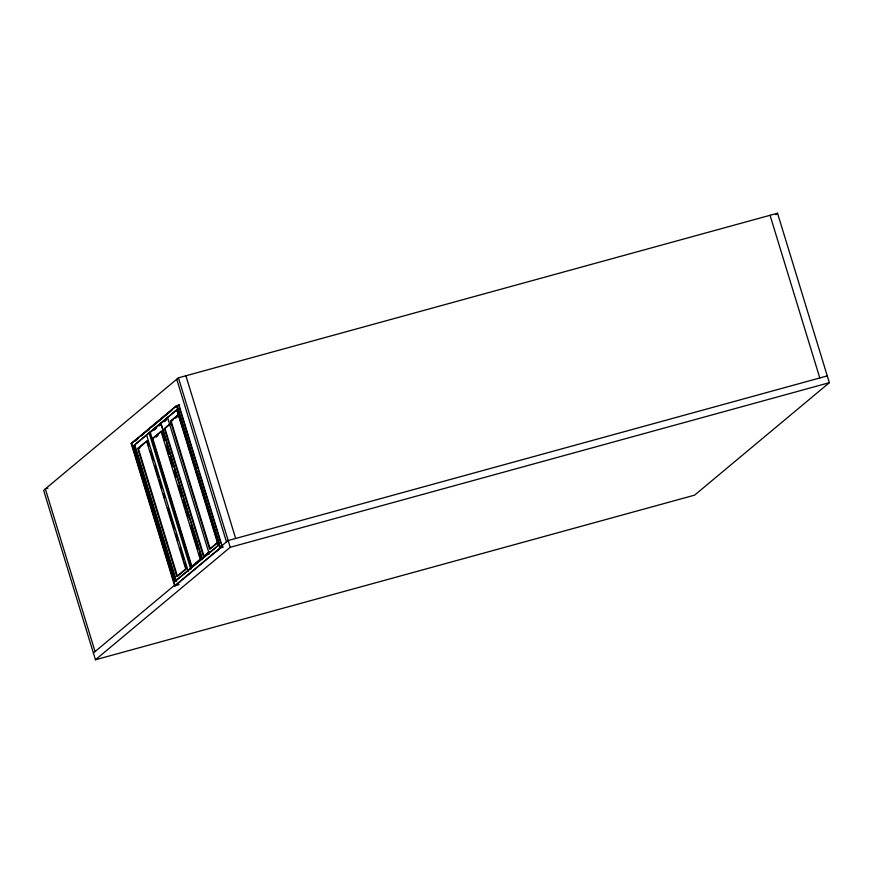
<?xml version="1.0" encoding="UTF-8"?>
<svg xmlns="http://www.w3.org/2000/svg" width="873" height="873" viewBox="0 0 873 873"><rect width="100%" height="100%" fill="white"/><g stroke="black" fill="none" stroke-linecap="round" stroke-linejoin="round"><path stroke-width="1.31" d="M178.43 377.834L43.65 490.31L95.463 659.77L694.57 495.166L829.35 382.69L777.537 213.23L178.43 377.834L230.232 547.295L95.463 659.77M179.052 584.659L174.709 585.848L131.19 443.517L176.488 405.705L179.522 404.876M131.19 443.517L138.818 437.384M140.869 435.66L176.903 405.596L220.422 547.938L175.124 585.739L131.605 443.397M134.824 441.247L137.912 438.672M141 436.085L144.089 433.51M146.151 431.797L149.239 429.21M151.302 427.497L171.894 410.31M222.91 546.793L220.203 547.589L177.033 406.021M176.924 406.742L178.987 405.028L221.982 545.669M207.087 507.366L218.643 545.167L174.425 581.844L132.98 446.278L176.782 409.721L183.57 430.465M132.98 446.278L177.197 409.612M149.523 432.997L167.823 417.731M154.27 430.138L156.332 428.414M159.421 425.838L161.483 424.125M164.571 421.55L166.623 419.826M137.716 448.504L146.609 441.083L185.72 569.021L176.826 576.442L137.716 448.504L139.996 447.871M217.486 542.515L209.585 549.106L170.475 421.168L178.376 414.577M147.231 440.909L138.338 448.329L177.448 576.267L186.342 568.847L184.367 562.387M178.016 415.221L171.097 420.993L210.207 548.931L218.119 542.34M175.724 418.069L177.699 416.421M170.268 423.667L164.342 428.621L203.453 556.559L209.378 551.605M169.897 424.322L164.964 428.447L204.075 556.385L209.018 552.26M156.071 437.144L158.046 435.496M195.858 563.238L200.801 559.113M174.425 581.844L218.643 545.167M93.389 652.982L174.884 584.975M220.847 546.618L228.169 540.518L827.277 375.914M174.709 585.848L220.007 548.048L223.041 547.218M178.299 583.186L180.264 581.549M215.98 551.747L217.944 550.11M775.857 214.638L777.537 213.23M176.946 406.098L179.652 405.301M160.981 423.667L201.979 559.222M170.475 421.168L172.756 420.535M47.96 488.182L45.331 488.902L95.07 651.585M230.232 547.295L829.35 382.69M770.051 215.293L819.791 377.965M185.916 375.783L235.655 538.455M176.75 379.242L226.478 541.926M179.271 407.484L197.985 468.692M198.782 471.3L220.673 542.919M176.488 405.705L220.007 548.048M184.367 433.073L206.29 504.769M176.782 409.721L218.228 545.287M167.474 417.327L209.28 554.071M160.948 423.47L202.35 558.906M164.451 440.221L161.691 431.175L152.797 438.595L191.907 566.533M166.034 445.394L168.795 454.44M169.591 457.026L172.352 466.073M173.934 471.234L175.91 477.706M178.278 485.453L181.835 497.086M182.621 499.672L185.392 508.719M186.178 511.305L188.153 517.765M190.532 525.513L197.636 548.779M199.219 553.951L200.408 557.825M191.678 567.81L150.276 432.375L149.021 432.724L190.827 569.458M146.511 434.819L188.317 571.564M147.624 442.207L148.814 446.081M150.385 451.254L153.157 460.3M154.739 465.462L158.297 477.095M159.082 479.681L161.843 488.727M163.426 493.9L164.615 497.774M167.769 508.108L174.098 528.787M175.68 533.96L177.656 540.42M180.024 548.179L183.581 559.8M134.715 444.663L176.521 581.407M134.486 445.426L175.888 580.872M133.394 446.158L174.84 581.724M161.058 431.349L152.175 438.77L191.285 566.708L200.179 559.287L161.058 431.349"/></g></svg>
